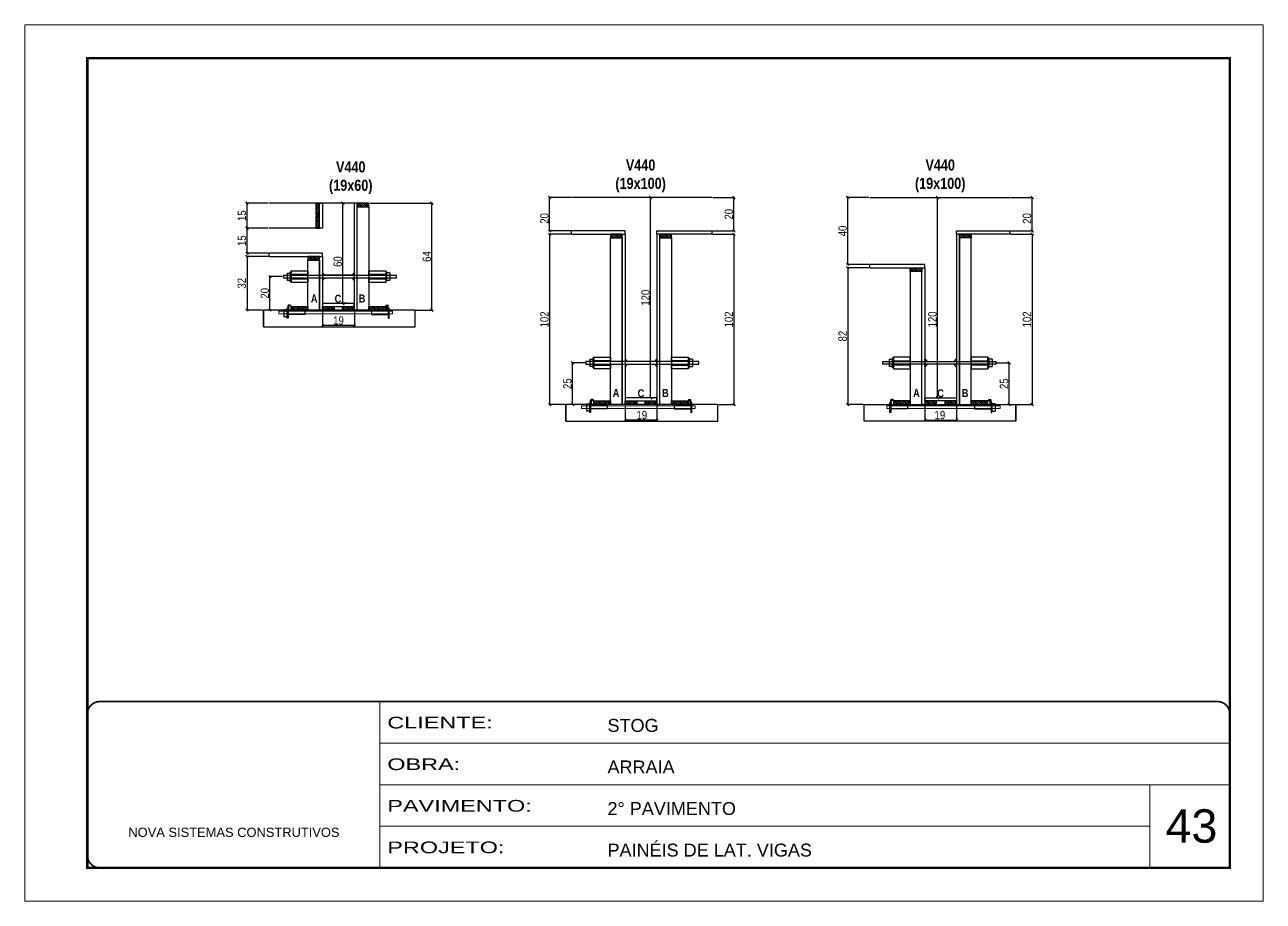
# Model space of a CAD drawing. Extents: x -3394 to 16474, y -5031 to 14397.
# Drawn here: x 7442 to 8927, y 1861 to 2911 of the extents above; entities that cross this region are included whole.
import ezdxf

# ---------------------------------------------------------------- set-up
doc = ezdxf.new("R2010")
doc.units = 0
doc.linetypes.add('CONTINUO', pattern=[0])
doc.linetypes.add('DASHED', pattern=[0.75, 0.5, -0.25])
doc.layers.get('0').update_dxf_attribs({"linetype": 'CONTINUOUS'})
doc.layers.get('Defpoints').update_dxf_attribs({"linetype": 'CONTINUOUS'})
for name, color, linetype in [('1HACHURA MADEIRAS', 1, 'CONTINUOUS'), ('barrote', 251, 'CONTINUOUS'), ('COTA', 241, 'CONTINUOUS'), ('detalhes', 4, 'CONTINUOUS'), ('NOMENCLATURA', 7, 'CONTINUOUS'), ('Painéis', 200, 'CONTINUOUS'), ('presilha', 1, 'CONTINUOUS'), ('SARR_2.2x10', 60, 'CONTINUOUS'), ('SARR_2.2x7', 40, 'CONTINUOUS'), ('SARR_3.5x7', 81, 'CONTINUOUS'), ('Tubo de PVC', 51, 'CONTINUOUS')]:
    doc.layers.add(name, color=color, linetype=linetype)
for name, color, linetype, lineweight in [('CARIMBO', 255, 'CONTINUOUS', 9), ('CONCRETO', 251, 'CONTINUOUS', 25), ('Folhas', 255, 'CONTINUOUS', 9), ('SARRAFO DE PRESSAO', 251, 'DASHED', 9), ('SCO-___-LAJ', 2, 'CONTINUOUS', 0)]:
    doc.layers.add(name, color=color, linetype=linetype, lineweight=lineweight)
doc.styles.add('ARIAL', font='arial.ttf')
doc.styles.add('COTA TECNICA 2X', font='techl___.ttf', dxfattribs={"height": 10})
doc.styles.add('TECNICA', font='techb___.ttf', dxfattribs={"height": 10})
doc.styles.add('Tecnologia', font='')
doc.styles.get('Tecnologia').set_extended_font_data('Forgotten Futurist')
doc.dimstyles.new('SECAO', dxfattribs={"dimscale": 0.333333, "dimtxt": 5, "dimasz": 9, "dimexe": 3, "dimexo": 3, "dimgap": 3, "dimtad": 1, "dimdec": 1, "dimlfac": 0.5, "dimzin": 12, "dimdsep": 46, "dimtxsty": 'COTA TECNICA 2X', "dimblk1": 'OBLIQUE', "dimblk2": 'OBLIQUE', "dimsah": 1, "dimcen": 0.9, "dimclrd": 4, "dimclre": 4, "dimclrt": 240, "dimadec": 1, "dimazin": 3, "dimtfac": 1, "dimtdec": 1, "dimtmove": 0, "dimatfit": 3, "dimfxl": 1, "dimtolj": 1, "dimtzin": 12, "dimarcsym": 0})

# ---------------------------------------------------------------- blocks, each defined once
blk = doc.blocks.new('9999999999')
at = {"color": 30, "linetype": 'CONTINUO'}
for p, q in [((98564.6, 34230.2), (98564.6, 34429.4)), ((98564.6, 34379.6), (99584, 34379.6)), ((98564.6, 34329.8), (99488, 34329.8)), ((99584, 34329.8), (99488, 34329.8)), ((99488, 34329.8), (99488, 34230.2)), ((98564.6, 34280), (99488, 34280))]:
    blk.add_line(p, q, dxfattribs=at)
at = {"color": 30, "linetype": 'CONTINUO', "const_width": 2}
blk.add_lwpolyline([(99584, 34230.2), (99584, 34414.4, 0.414214), (99569, 34429.4), (98229, 34429.4, 0.414214), (98214, 34414.4), (98214, 34245.2, 0.414214), (98229, 34230.2), (99584, 34230.2)], format="xyb", dxfattribs=at)
at = {"layer": 'Folhas'}
blk.add_lwpolyline([(98139, 34190.2), (99624, 34190.2), (99624, 35240.2), (98139, 35240.2)], close=True, dxfattribs=at)
at = {"layer": 'Folhas', "color": 30, "const_width": 3}
blk.add_lwpolyline([(98214, 34230.2), (99584, 34230.2), (99584, 35200.2), (98214, 35200.2)], close=True, dxfattribs=at)
at = {"color": 7, "linetype": 'Continuous', "ltscale": 5, "style": 'ARIAL'}
for s, height, p in [('STOG', 15.48, (98837.7, 34393.1)), ('ARRAIA', 15.48, (98837.7, 34343.3)), ('2° PAVIMENTO', 15.483, (98837.7, 34293.5)), ('NOVA SISTEMAS CONSTRUTIVOS', 11.059, (98263.2, 34267.2)), ('PAINÉIS DE LAT. VIGAS', 15.483, (98837.7, 34243.7))]:
    blk.add_text(s, height=height, dxfattribs=at).set_placement(p)
at = {"layer": 'Folhas', "color": 7, "style": 'Tecnologia', "width": 1.5}
for s, p in [('CLIENTE:', (98573.7, 34397.2)), ('OBRA:', (98573.7, 34347.3)), ('PAVIMENTO:', (98573.7, 34297.5)), ('PROJETO:', (98573.7, 34247.7))]:
    blk.add_text(s, height=14, dxfattribs=at).set_placement(p)
blk = doc.blocks.new('_Oblique')
at = {"color": 0, "linetype": 'ByBlock', "lineweight": -2}
blk.add_line((-0.5, -0.5), (0.5, 0.5), dxfattribs=at)
blk = doc.blocks.new('*D1588')
at = {"layer": 'COTA', "color": 4, "lineweight": -2, "transparency": 16777216}
for p, q in [((7799.4, 2568.1), (7799.4, 2549.4)), ((7837.4, 2568.1), (7837.4, 2549.4)), ((7837.4, 2550.4), (7799.4, 2550.4))]:
    blk.add_line(p, q, dxfattribs=at)
at = {"layer": 'Defpoints', "color": 0, "transparency": 16777216}
for p in [(7799.4, 2569.1), (7837.4, 2569.1), (7799.4, 2550.4)]:
    blk.add_point(p, dxfattribs=at)
at = {"layer": 'COTA', "color": 4, "lineweight": -2, "transparency": 16777216, "xscale": 3, "yscale": 3, "zscale": 3, "rotation": 180}
blk.add_blockref('_Oblique', (7799.4, 2550.4), dxfattribs=at)
at = {"layer": 'COTA', "color": 4, "lineweight": -2, "transparency": 16777216, "xscale": 3, "yscale": 3, "zscale": 3}
blk.add_blockref('_Oblique', (7837.4, 2550.4), dxfattribs=at)
at = {"layer": 'COTA', "color": 240, "transparency": 16777216, "insert": (7818.4, 2556.5), "char_height": 10, "attachment_point": 5, "style": 'COTA TECNICA 2X'}
blk.add_mtext('\\A1;19', dxfattribs=at)
blk = doc.blocks.new('PRESILHA METÁLICA 1')
at = {"layer": 'presilha'}
for p, q in [((0, 13), (6, 13)), ((0, 13), (0, 0)), ((6, 0), (0, 0)), ((6, 15.5), (7.5, 15.5)), ((6, -2.5), (6, 15.5)), ((6, 13), (6, 0)), ((7.5, 10.6), (7.5, 19.9)), ((7.5, 15.5), (7.5, -2.5)), ((37.5, 4.1), (7.5, 4.1)), ((12, 21), (8.6, 21)), ((9, 11.6), (9, 18.9)), ((12, 19.5), (9.6, 19.5)), ((37.5, 11), (9.6, 11)), ((12, 21), (12, 19.5)), ((37.5, 11), (37.5, 4.1)), ((7.5, -2.5), (6, -2.5))]:
    blk.add_line(p, q, dxfattribs=at)
for centre, radius, start, end in [((8.6, 19.9), 1.14, 90, 180), ((9.6, 18.9), 0.57, 90, 180), ((9.6, 11.6), 0.57, 180, 270)]:
    blk.add_arc(centre, radius, start, end, dxfattribs=at)
blk = doc.blocks.new('PRESILHA METÁLICA 2')
at = {"layer": 'presilha'}
for p, q in [((-5.2, 23.5), (-5.2, 22)), ((-5.2, 23.5), (-1.9, 23.5)), ((-0.8, 14.6), (-0.8, 22.4)), ((-30.8, 13.5), (-30.8, 6.6)), ((-30.8, 13.5), (-2.8, 13.5)), ((-30.8, 6.6), (-0.8, 6.6)), ((-5.2, 22), (-2.8, 22)), ((-2.2, 14.1), (-2.2, 21.4)), ((0.8, 18), (-0.8, 18)), ((-0.8, 18), (-0.8, 0)), ((-0.8, 0), (0.8, 0)), ((0.8, 0), (0.8, 18))]:
    blk.add_line(p, q, dxfattribs=at)
for centre, radius, start, end in [((-1.9, 22.4), 1.14, 0, 90), ((-2.8, 21.4), 0.57, 0, 90), ((-2.8, 14.1), 0.57, 270, 0)]:
    blk.add_arc(centre, radius, start, end, dxfattribs=at)
blk = doc.blocks.new('*D1589')
at = {"layer": 'COTA', "color": 4, "lineweight": -2, "transparency": 16777216}
for p, q in [((7734.1, 2633.1), (7707.7, 2633.1)), ((7708.7, 2633.1), (7708.7, 2569.1)), ((7727.3, 2569.1), (7707.7, 2569.1))]:
    blk.add_line(p, q, dxfattribs=at)
at = {"layer": 'Defpoints', "color": 0, "transparency": 16777216}
for p in [(7735.1, 2633.1), (7708.7, 2569.1), (7728.3, 2569.1)]:
    blk.add_point(p, dxfattribs=at)
at = {"layer": 'COTA', "color": 4, "lineweight": -2, "transparency": 16777216, "xscale": 3, "yscale": 3, "zscale": 3}
for p, rotation in [((7708.7, 2633.1), 90), ((7708.7, 2569.1), 270)]:
    blk.add_blockref('_Oblique', p, dxfattribs=dict(at, rotation=rotation))
at = {"layer": 'COTA', "color": 240, "transparency": 16777216, "insert": (7702.5, 2601.1), "char_height": 10, "attachment_point": 5, "rotation": 90, "style": 'COTA TECNICA 2X'}
blk.add_mtext('\\A1;32', dxfattribs=at)
blk = doc.blocks.new('*D1590')
at = {"layer": 'COTA', "color": 4, "lineweight": -2, "transparency": 16777216}
for p, q in [((7836.4, 2697.1), (7822.6, 2697.1)), ((7823.6, 2577.1), (7823.6, 2697.1)), ((7828.9, 2577.1), (7822.6, 2577.1))]:
    blk.add_line(p, q, dxfattribs=at)
at = {"layer": 'Defpoints', "color": 0, "transparency": 16777216}
for p in [(7823.6, 2697.1), (7837.4, 2697.1), (7829.9, 2577.1)]:
    blk.add_point(p, dxfattribs=at)
at = {"layer": 'COTA', "color": 4, "lineweight": -2, "transparency": 16777216, "xscale": 3, "yscale": 3, "zscale": 3}
for p, rotation in [((7823.6, 2697.1), 90), ((7823.6, 2577.1), 270)]:
    blk.add_blockref('_Oblique', p, dxfattribs=dict(at, rotation=rotation))
at = {"layer": 'COTA', "color": 240, "transparency": 16777216, "insert": (7817.5, 2627.1), "char_height": 10, "attachment_point": 5, "rotation": 90, "style": 'COTA TECNICA 2X'}
blk.add_mtext('\\A1;60', dxfattribs=at)
blk = doc.blocks.new('*D1591')
at = {"layer": 'COTA', "color": 4, "lineweight": -2, "transparency": 16777216}
for p, q in [((7734.1, 2667.1), (7707.7, 2667.1)), ((7708.7, 2637.1), (7708.7, 2667.1)), ((7734.1, 2637.1), (7707.7, 2637.1))]:
    blk.add_line(p, q, dxfattribs=at)
at = {"layer": 'Defpoints', "color": 0, "transparency": 16777216}
for p in [(7708.7, 2667.1), (7735.1, 2667.1), (7735.1, 2637.1)]:
    blk.add_point(p, dxfattribs=at)
at = {"layer": 'COTA', "color": 4, "lineweight": -2, "transparency": 16777216, "xscale": 3, "yscale": 3, "zscale": 3}
for p, rotation in [((7708.7, 2667.1), 90), ((7708.7, 2637.1), 270)]:
    blk.add_blockref('_Oblique', p, dxfattribs=dict(at, rotation=rotation))
at = {"layer": 'COTA', "color": 240, "transparency": 16777216, "insert": (7702.6, 2652.1), "char_height": 10, "attachment_point": 5, "rotation": 90, "style": 'COTA TECNICA 2X'}
blk.add_mtext('\\A1;15', dxfattribs=at)
blk = doc.blocks.new('*D1592')
at = {"layer": 'COTA', "color": 4, "lineweight": -2, "transparency": 16777216}
for p, q in [((7856, 2697.1), (7931.4, 2697.1)), ((7930.4, 2569.1), (7930.4, 2697.1)), ((7911.2, 2569.1), (7931.4, 2569.1))]:
    blk.add_line(p, q, dxfattribs=at)
at = {"layer": 'Defpoints', "color": 0, "transparency": 16777216}
for p in [(7855, 2697.1), (7930.4, 2697.1), (7910.2, 2569.1)]:
    blk.add_point(p, dxfattribs=at)
at = {"layer": 'COTA', "color": 4, "lineweight": -2, "transparency": 16777216, "xscale": 3, "yscale": 3, "zscale": 3}
for p, rotation in [((7930.4, 2697.1), 90), ((7930.4, 2569.1), 270)]:
    blk.add_blockref('_Oblique', p, dxfattribs=dict(at, rotation=rotation))
at = {"layer": 'COTA', "color": 240, "transparency": 16777216, "insert": (7924.3, 2633.1), "char_height": 10, "attachment_point": 5, "rotation": 90, "style": 'COTA TECNICA 2X'}
blk.add_mtext('\\A1;64', dxfattribs=at)
blk = doc.blocks.new('*D1593')
at = {"layer": 'COTA', "color": 4, "lineweight": -2, "transparency": 16777216}
for p, q in [((7751.3, 2609.1), (7735.2, 2609.1)), ((7736.2, 2569.1), (7736.2, 2609.1)), ((7760.8, 2569.1), (7735.2, 2569.1))]:
    blk.add_line(p, q, dxfattribs=at)
at = {"layer": 'Defpoints', "color": 0, "transparency": 16777216}
for p in [(7736.2, 2609.1), (7752.3, 2609.1), (7761.8, 2569.1)]:
    blk.add_point(p, dxfattribs=at)
at = {"layer": 'COTA', "color": 4, "lineweight": -2, "transparency": 16777216, "xscale": 3, "yscale": 3, "zscale": 3}
for p, rotation in [((7736.2, 2609.1), 90), ((7736.2, 2569.1), 270)]:
    blk.add_blockref('_Oblique', p, dxfattribs=dict(at, rotation=rotation))
at = {"layer": 'COTA', "color": 240, "transparency": 16777216, "insert": (7730.1, 2589.1), "char_height": 10, "attachment_point": 5, "rotation": 90, "style": 'COTA TECNICA 2X'}
blk.add_mtext('\\A1;20', dxfattribs=at)
blk = doc.blocks.new('*D1594')
at = {"layer": 'COTA', "color": 4, "lineweight": -2, "transparency": 16777216}
for p, q in [((7734.1, 2697.1), (7707.7, 2697.1)), ((7708.7, 2667.1), (7708.7, 2697.1)), ((7734.1, 2667.1), (7707.7, 2667.1))]:
    blk.add_line(p, q, dxfattribs=at)
at = {"layer": 'Defpoints', "color": 0, "transparency": 16777216}
for p in [(7708.7, 2697.1), (7735.1, 2697.1), (7735.1, 2667.1)]:
    blk.add_point(p, dxfattribs=at)
at = {"layer": 'COTA', "color": 4, "lineweight": -2, "transparency": 16777216, "xscale": 3, "yscale": 3, "zscale": 3}
for p, rotation in [((7708.7, 2697.1), 90), ((7708.7, 2667.1), 270)]:
    blk.add_blockref('_Oblique', p, dxfattribs=dict(at, rotation=rotation))
at = {"layer": 'COTA', "color": 240, "transparency": 16777216, "insert": (7702.6, 2682.1), "char_height": 10, "attachment_point": 5, "rotation": 90, "style": 'COTA TECNICA 2X'}
blk.add_mtext('\\A1;15', dxfattribs=at)
blk = doc.blocks.new('*D1614')
at = {"layer": 'COTA', "color": 4, "lineweight": -2, "transparency": 16777216}
for p, q in [((8521.4, 2454.8), (8521.4, 2436.1)), ((8559.4, 2454.8), (8559.4, 2436.1)), ((8521.4, 2437.1), (8559.4, 2437.1))]:
    blk.add_line(p, q, dxfattribs=at)
at = {"layer": 'Defpoints', "color": 0, "transparency": 16777216}
for p in [(8521.4, 2455.8), (8559.4, 2455.8), (8559.4, 2437.1)]:
    blk.add_point(p, dxfattribs=at)
at = {"layer": 'COTA', "color": 4, "lineweight": -2, "transparency": 16777216, "xscale": 3, "yscale": 3, "zscale": 3, "rotation": 180}
blk.add_blockref('_Oblique', (8521.4, 2437.1), dxfattribs=at)
at = {"layer": 'COTA', "color": 4, "lineweight": -2, "transparency": 16777216, "xscale": 3, "yscale": 3, "zscale": 3}
blk.add_blockref('_Oblique', (8559.4, 2437.1), dxfattribs=at)
at = {"layer": 'COTA', "color": 240, "transparency": 16777216, "insert": (8539.5, 2443.2), "char_height": 10, "attachment_point": 5, "style": 'COTA TECNICA 2X'}
blk.add_mtext('\\A1;19', dxfattribs=at)
blk = doc.blocks.new('*D1615')
at = {"layer": 'COTA', "color": 4, "lineweight": -2, "transparency": 16777216}
for p, q in [((8624.7, 2659.8), (8651.1, 2659.8)), ((8650.1, 2659.8), (8650.1, 2455.8)), ((8631.5, 2455.8), (8651.1, 2455.8))]:
    blk.add_line(p, q, dxfattribs=at)
at = {"layer": 'Defpoints', "color": 0, "transparency": 16777216}
for p in [(8623.7, 2659.8), (8630.5, 2455.8), (8650.1, 2455.8)]:
    blk.add_point(p, dxfattribs=at)
at = {"layer": 'COTA', "color": 4, "lineweight": -2, "transparency": 16777216, "xscale": 3, "yscale": 3, "zscale": 3}
for p, rotation in [((8650.1, 2659.8), 90), ((8650.1, 2455.8), 270)]:
    blk.add_blockref('_Oblique', p, dxfattribs=dict(at, rotation=rotation))
at = {"layer": 'COTA', "color": 240, "transparency": 16777216, "insert": (8644, 2557.8), "char_height": 10, "attachment_point": 5, "rotation": 90, "style": 'COTA TECNICA 2X'}
blk.add_mtext('\\A1;102', dxfattribs=at)
blk = doc.blocks.new('*D1616')
at = {"layer": 'COTA', "color": 4, "lineweight": -2, "transparency": 16777216}
for p, q in [((8522.4, 2703.8), (8537.7, 2703.8)), ((8536.7, 2463.8), (8536.7, 2703.8)), ((8529.8, 2463.8), (8537.7, 2463.8))]:
    blk.add_line(p, q, dxfattribs=at)
at = {"layer": 'Defpoints', "color": 0, "transparency": 16777216}
for p in [(8521.4, 2703.8), (8536.7, 2703.8), (8528.8, 2463.8)]:
    blk.add_point(p, dxfattribs=at)
at = {"layer": 'COTA', "color": 4, "lineweight": -2, "transparency": 16777216, "xscale": 3, "yscale": 3, "zscale": 3}
for p, rotation in [((8536.7, 2703.8), 90), ((8536.7, 2463.8), 270)]:
    blk.add_blockref('_Oblique', p, dxfattribs=dict(at, rotation=rotation))
at = {"layer": 'COTA', "color": 240, "transparency": 16777216, "insert": (8530.6, 2557.8), "char_height": 10, "attachment_point": 5, "rotation": 90, "style": 'COTA TECNICA 2X'}
blk.add_mtext('\\A1;120', dxfattribs=at)
blk = doc.blocks.new('*D1617')
at = {"layer": 'COTA', "color": 4, "lineweight": -2, "transparency": 16777216}
for p, q in [((8624.7, 2703.8), (8651.1, 2703.8)), ((8650.1, 2663.8), (8650.1, 2703.8)), ((8624.7, 2663.8), (8651.1, 2663.8))]:
    blk.add_line(p, q, dxfattribs=at)
at = {"layer": 'Defpoints', "color": 0, "transparency": 16777216}
for p in [(8623.7, 2703.8), (8650.1, 2703.8), (8623.7, 2663.8)]:
    blk.add_point(p, dxfattribs=at)
at = {"layer": 'COTA', "color": 4, "lineweight": -2, "transparency": 16777216, "xscale": 3, "yscale": 3, "zscale": 3}
for p, rotation in [((8650.1, 2703.8), 90), ((8650.1, 2663.8), 270)]:
    blk.add_blockref('_Oblique', p, dxfattribs=dict(at, rotation=rotation))
at = {"layer": 'COTA', "color": 240, "transparency": 16777216, "insert": (8644, 2678.8), "char_height": 10, "attachment_point": 5, "rotation": 90, "style": 'COTA TECNICA 2X'}
blk.add_mtext('\\A1;20', dxfattribs=at)
blk = doc.blocks.new('*D1618')
at = {"layer": 'COTA', "color": 4, "lineweight": -2, "transparency": 16777216}
for p, q in [((8454.3, 2619.8), (8428, 2619.8)), ((8429, 2619.8), (8429, 2455.8)), ((8447.6, 2455.8), (8428, 2455.8))]:
    blk.add_line(p, q, dxfattribs=at)
at = {"layer": 'Defpoints', "color": 0, "transparency": 16777216}
for p in [(8455.3, 2619.8), (8429, 2455.8), (8448.6, 2455.8)]:
    blk.add_point(p, dxfattribs=at)
at = {"layer": 'COTA', "color": 4, "lineweight": -2, "transparency": 16777216, "xscale": 3, "yscale": 3, "zscale": 3}
for p, rotation in [((8429, 2619.8), 90), ((8429, 2455.8), 270)]:
    blk.add_blockref('_Oblique', p, dxfattribs=dict(at, rotation=rotation))
at = {"layer": 'COTA', "color": 240, "transparency": 16777216, "insert": (8422.9, 2537.8), "char_height": 10, "attachment_point": 5, "rotation": 90, "style": 'COTA TECNICA 2X'}
blk.add_mtext('\\A1;82', dxfattribs=at)
blk = doc.blocks.new('*D1619')
at = {"layer": 'COTA', "color": 4, "lineweight": -2, "transparency": 16777216}
for p, q in [((8454.3, 2703.8), (8428, 2703.8)), ((8429, 2623.8), (8429, 2703.8)), ((8454.3, 2623.8), (8428, 2623.8))]:
    blk.add_line(p, q, dxfattribs=at)
at = {"layer": 'Defpoints', "color": 0, "transparency": 16777216}
for p in [(8429, 2703.8), (8455.3, 2703.8), (8455.3, 2623.8)]:
    blk.add_point(p, dxfattribs=at)
at = {"layer": 'COTA', "color": 4, "lineweight": -2, "transparency": 16777216, "xscale": 3, "yscale": 3, "zscale": 3}
for p, rotation in [((8429, 2703.8), 90), ((8429, 2623.8), 270)]:
    blk.add_blockref('_Oblique', p, dxfattribs=dict(at, rotation=rotation))
at = {"layer": 'COTA', "color": 240, "transparency": 16777216, "insert": (8422.9, 2663.8), "char_height": 10, "attachment_point": 5, "rotation": 90, "style": 'COTA TECNICA 2X'}
blk.add_mtext('\\A1;40', dxfattribs=at)
blk = doc.blocks.new('*D1565')
at = {"layer": 'COTA', "color": 4, "lineweight": -2, "transparency": 16777216}
for p, q in [((8607.5, 2505.8), (8623.5, 2505.8)), ((8622.5, 2455.8), (8622.5, 2505.8)), ((8598, 2455.8), (8623.5, 2455.8))]:
    blk.add_line(p, q, dxfattribs=at)
at = {"layer": 'Defpoints', "color": 0, "transparency": 16777216}
for p in [(8606.5, 2505.8), (8622.5, 2505.8), (8597, 2455.8)]:
    blk.add_point(p, dxfattribs=at)
at = {"layer": 'COTA', "color": 4, "lineweight": -2, "transparency": 16777216, "xscale": 3, "yscale": 3, "zscale": 3}
for p, rotation in [((8622.5, 2505.8), 90), ((8622.5, 2455.8), 270)]:
    blk.add_blockref('_Oblique', p, dxfattribs=dict(at, rotation=rotation))
at = {"layer": 'COTA', "color": 240, "transparency": 16777216, "insert": (8616.4, 2480.8), "char_height": 10, "attachment_point": 5, "rotation": 90, "style": 'COTA TECNICA 2X'}
blk.add_mtext('\\A1;25', dxfattribs=at)
blk = doc.blocks.new('*D1566')
at = {"layer": 'COTA', "color": 4, "lineweight": -2, "transparency": 16777216}
for p, q in [((8162.2, 2454.8), (8162.2, 2436.1)), ((8200.2, 2454.8), (8200.2, 2436.1)), ((8200.2, 2437.1), (8162.2, 2437.1))]:
    blk.add_line(p, q, dxfattribs=at)
at = {"layer": 'Defpoints', "color": 0, "transparency": 16777216}
for p in [(8162.2, 2455.8), (8200.2, 2455.8), (8162.2, 2437.1)]:
    blk.add_point(p, dxfattribs=at)
at = {"layer": 'COTA', "color": 4, "lineweight": -2, "transparency": 16777216, "xscale": 3, "yscale": 3, "zscale": 3, "rotation": 180}
blk.add_blockref('_Oblique', (8162.2, 2437.1), dxfattribs=at)
at = {"layer": 'COTA', "color": 4, "lineweight": -2, "transparency": 16777216, "xscale": 3, "yscale": 3, "zscale": 3}
blk.add_blockref('_Oblique', (8200.2, 2437.1), dxfattribs=at)
at = {"layer": 'COTA', "color": 240, "transparency": 16777216, "insert": (8182.1, 2443.2), "char_height": 10, "attachment_point": 5, "style": 'COTA TECNICA 2X'}
blk.add_mtext('\\A1;19', dxfattribs=at)
blk = doc.blocks.new('*D1567')
at = {"layer": 'COTA', "color": 4, "lineweight": -2, "transparency": 16777216}
for p, q in [((8096.9, 2659.8), (8070.5, 2659.8)), ((8071.5, 2659.8), (8071.5, 2455.8)), ((8090.1, 2455.8), (8070.5, 2455.8))]:
    blk.add_line(p, q, dxfattribs=at)
at = {"layer": 'Defpoints', "color": 0, "transparency": 16777216}
for p in [(8097.9, 2659.8), (8071.5, 2455.8), (8091.1, 2455.8)]:
    blk.add_point(p, dxfattribs=at)
at = {"layer": 'COTA', "color": 4, "lineweight": -2, "transparency": 16777216, "xscale": 3, "yscale": 3, "zscale": 3}
for p, rotation in [((8071.5, 2659.8), 90), ((8071.5, 2455.8), 270)]:
    blk.add_blockref('_Oblique', p, dxfattribs=dict(at, rotation=rotation))
at = {"layer": 'COTA', "color": 240, "transparency": 16777216, "insert": (8065.4, 2557.8), "char_height": 10, "attachment_point": 5, "rotation": 90, "style": 'COTA TECNICA 2X'}
blk.add_mtext('\\A1;102', dxfattribs=at)
blk = doc.blocks.new('*D1568')
at = {"layer": 'COTA', "color": 4, "lineweight": -2, "transparency": 16777216}
for p, q in [((8199.2, 2703.8), (8191.7, 2703.8)), ((8192.7, 2463.8), (8192.7, 2703.8)), ((8191.8, 2463.8), (8191.7, 2463.8))]:
    blk.add_line(p, q, dxfattribs=at)
at = {"layer": 'Defpoints', "color": 0, "transparency": 16777216}
for p in [(8192.7, 2703.8), (8200.2, 2703.8), (8192.8, 2463.8)]:
    blk.add_point(p, dxfattribs=at)
at = {"layer": 'COTA', "color": 4, "lineweight": -2, "transparency": 16777216, "xscale": 3, "yscale": 3, "zscale": 3}
for p, rotation in [((8192.7, 2703.8), 90), ((8192.7, 2463.8), 270)]:
    blk.add_blockref('_Oblique', p, dxfattribs=dict(at, rotation=rotation))
at = {"layer": 'COTA', "color": 240, "transparency": 16777216, "insert": (8186.6, 2583.8), "char_height": 10, "attachment_point": 5, "rotation": 90, "style": 'COTA TECNICA 2X'}
blk.add_mtext('\\A1;120', dxfattribs=at)
blk = doc.blocks.new('*D1569')
at = {"layer": 'COTA', "color": 4, "lineweight": -2, "transparency": 16777216}
for p, q in [((8096.9, 2703.8), (8070.5, 2703.8)), ((8071.5, 2663.8), (8071.5, 2703.8)), ((8096.9, 2663.8), (8070.5, 2663.8))]:
    blk.add_line(p, q, dxfattribs=at)
at = {"layer": 'Defpoints', "color": 0, "transparency": 16777216}
for p in [(8071.5, 2703.8), (8097.9, 2703.8), (8097.9, 2663.8)]:
    blk.add_point(p, dxfattribs=at)
at = {"layer": 'COTA', "color": 4, "lineweight": -2, "transparency": 16777216, "xscale": 3, "yscale": 3, "zscale": 3}
for p, rotation in [((8071.5, 2703.8), 90), ((8071.5, 2663.8), 270)]:
    blk.add_blockref('_Oblique', p, dxfattribs=dict(at, rotation=rotation))
at = {"layer": 'COTA', "color": 240, "transparency": 16777216, "insert": (8065.4, 2678.8), "char_height": 10, "attachment_point": 5, "rotation": 90, "style": 'COTA TECNICA 2X'}
blk.add_mtext('\\A1;20', dxfattribs=at)
blk = doc.blocks.new('*D1570')
at = {"layer": 'COTA', "color": 4, "lineweight": -2, "transparency": 16777216}
for p, q in [((8267.3, 2659.8), (8293.6, 2659.8)), ((8292.6, 2659.8), (8292.6, 2455.8)), ((8274.1, 2455.8), (8293.6, 2455.8))]:
    blk.add_line(p, q, dxfattribs=at)
at = {"layer": 'Defpoints', "color": 0, "transparency": 16777216}
for p in [(8266.3, 2659.8), (8273.1, 2455.8), (8292.6, 2455.8)]:
    blk.add_point(p, dxfattribs=at)
at = {"layer": 'COTA', "color": 4, "lineweight": -2, "transparency": 16777216, "xscale": 3, "yscale": 3, "zscale": 3}
for p, rotation in [((8292.6, 2659.8), 90), ((8292.6, 2455.8), 270)]:
    blk.add_blockref('_Oblique', p, dxfattribs=dict(at, rotation=rotation))
at = {"layer": 'COTA', "color": 240, "transparency": 16777216, "insert": (8286.5, 2557.8), "char_height": 10, "attachment_point": 5, "rotation": 90, "style": 'COTA TECNICA 2X'}
blk.add_mtext('\\A1;102', dxfattribs=at)
blk = doc.blocks.new('*D1571')
at = {"layer": 'COTA', "color": 4, "lineweight": -2, "transparency": 16777216}
for p, q in [((8267.3, 2703.8), (8293.6, 2703.8)), ((8292.6, 2663.8), (8292.6, 2703.8)), ((8267.3, 2663.8), (8293.6, 2663.8))]:
    blk.add_line(p, q, dxfattribs=at)
at = {"layer": 'Defpoints', "color": 0, "transparency": 16777216}
for p in [(8266.3, 2703.8), (8292.6, 2703.8), (8266.3, 2663.8)]:
    blk.add_point(p, dxfattribs=at)
at = {"layer": 'COTA', "color": 4, "lineweight": -2, "transparency": 16777216, "xscale": 3, "yscale": 3, "zscale": 3}
for p, rotation in [((8292.6, 2703.8), 90), ((8292.6, 2663.8), 270)]:
    blk.add_blockref('_Oblique', p, dxfattribs=dict(at, rotation=rotation))
at = {"layer": 'COTA', "color": 240, "transparency": 16777216, "insert": (8286.5, 2683.8), "char_height": 10, "attachment_point": 5, "rotation": 90, "style": 'COTA TECNICA 2X'}
blk.add_mtext('\\A1;20', dxfattribs=at)
blk = doc.blocks.new('*D1572')
at = {"layer": 'COTA', "color": 4, "lineweight": -2, "transparency": 16777216}
for p, q in [((8114.1, 2505.8), (8098.1, 2505.8)), ((8099.1, 2455.8), (8099.1, 2505.8)), ((8123.6, 2455.8), (8098.1, 2455.8))]:
    blk.add_line(p, q, dxfattribs=at)
at = {"layer": 'Defpoints', "color": 0, "transparency": 16777216}
for p in [(8099.1, 2505.8), (8115.1, 2505.8), (8124.6, 2455.8)]:
    blk.add_point(p, dxfattribs=at)
at = {"layer": 'COTA', "color": 4, "lineweight": -2, "transparency": 16777216, "xscale": 3, "yscale": 3, "zscale": 3}
for p, rotation in [((8099.1, 2505.8), 90), ((8099.1, 2455.8), 270)]:
    blk.add_blockref('_Oblique', p, dxfattribs=dict(at, rotation=rotation))
at = {"layer": 'COTA', "color": 240, "transparency": 16777216, "insert": (8092.9, 2480.8), "char_height": 10, "attachment_point": 5, "rotation": 90, "style": 'COTA TECNICA 2X'}
blk.add_mtext('\\A1;25', dxfattribs=at)

msp = doc.modelspace()

# ---------------------------------------------------------------- hatches: boundary and pattern name
at = {"layer": 'SARR_2.2x10'}
h = msp.add_hatch(dxfattribs=at)
h.set_pattern_fill('ANSI31', color=256, scale=0.5, angle=90)
h.set_pattern_definition([(135, (40859.5801, -120943.1124), (-1.122532015, -1.122532015), [])])
h.paths.add_polyline_path([(7761.76, 2573.46), (7761.76, 2569.06), (7781.76, 2569.06), (7781.76, 2573.46)])
h = msp.add_hatch(dxfattribs=at)
h.set_pattern_fill('ANSI31', color=256, scale=0.5, angle=90)
h.set_pattern_definition([(135, (40972.7801, -120943.1124), (-1.122532015, -1.122532015), [])])
h.paths.add_polyline_path([(7854.96, 2573.46), (7854.96, 2569.06), (7874.96, 2569.06), (7874.96, 2573.46)])
h = msp.add_hatch(dxfattribs=at)
h.set_pattern_fill('ANSI31', color=256, scale=0.5, angle=90)
h.set_pattern_definition([(135, (41222.4144, -121056.3763), (-1.122532015, -1.122532015), [])])
h.paths.add_polyline_path([(8124.59, 2460.19), (8124.59, 2455.79), (8144.59, 2455.79), (8144.59, 2460.19)])
h = msp.add_hatch(dxfattribs=at)
h.set_pattern_fill('ANSI31', color=256, scale=0.5, angle=90)
h.set_pattern_definition([(135, (41335.6144, -121056.3763), (-1.122532015, -1.122532015), [])])
h.paths.add_polyline_path([(8217.79, 2460.19), (8217.79, 2455.79), (8237.79, 2455.79), (8237.79, 2460.19)])
h = msp.add_hatch(dxfattribs=at)
h.set_pattern_fill('ANSI31', color=256, scale=0.5, angle=90)
h.set_pattern_definition([(135, (41694.8347, -121056.3763), (-1.122532015, -1.122532015), [])])
h.paths.add_polyline_path([(8503.81, 2460.19), (8503.81, 2455.79), (8483.81, 2455.79), (8483.81, 2460.19)])
h = msp.add_hatch(dxfattribs=at)
h.set_pattern_fill('ANSI31', color=256, scale=0.5, angle=90)
h.set_pattern_definition([(135, (41581.6347, -121056.3763), (-1.122532015, -1.122532015), [])])
h.paths.add_polyline_path([(8597.01, 2460.19), (8597.01, 2455.79), (8577.01, 2455.79), (8577.01, 2460.19)])
at = {"layer": 'SARR_2.2x7'}
h = msp.add_hatch(dxfattribs=at)
h.set_pattern_fill('ANSI31', color=256, scale=0.5, angle=180)
h.set_pattern_definition([(225, (131319.5266, 35870.8805), (1.122532015, -1.122532015), [])])
h.paths.add_polyline_path([(7795.76, 2683.06), (7791.36, 2683.06), (7791.36, 2697.06), (7795.76, 2697.06)])
h = msp.add_hatch(dxfattribs=at)
h.set_pattern_fill('ANSI31', color=256, scale=0.5, angle=90)
h.set_pattern_definition([(135, (40863.5801, -120819.5124), (-1.122532015, -1.122532015), [])])
h.paths.add_polyline_path([(7840.96, 2697.06), (7840.96, 2692.66), (7854.96, 2692.66), (7854.96, 2697.06)])
h = msp.add_hatch(dxfattribs=at)
h.set_pattern_fill('ANSI31', color=256, scale=0.5, angle=180)
h.set_pattern_definition([(225, (131319.5266, 35854.8805), (1.122532015, -1.122532015), [])])
h.paths.add_polyline_path([(7795.76, 2667.06), (7791.36, 2667.06), (7791.36, 2681.06), (7795.76, 2681.06)])
h = msp.add_hatch(dxfattribs=at)
h.set_pattern_fill('ANSI31', color=256, scale=0.5, angle=90)
h.set_pattern_definition([(135, (41167.2144, -120856.7763), (-1.122532015, -1.122532015), [])])
h.paths.add_polyline_path([(8144.59, 2659.79), (8144.59, 2655.39), (8158.59, 2655.39), (8158.59, 2659.79)])
h = msp.add_hatch(dxfattribs=at)
h.set_pattern_fill('ANSI31', color=256, scale=0.5, angle=90)
h.set_pattern_definition([(135, (41226.4144, -120856.7763), (-1.122532015, -1.122532015), [])])
h.paths.add_polyline_path([(8203.79, 2659.79), (8203.79, 2655.39), (8217.79, 2655.39), (8217.79, 2659.79)])
h = msp.add_hatch(dxfattribs=at)
h.set_pattern_fill('ANSI31', color=256, scale=0.5, angle=90)
h.set_pattern_definition([(135, (41526.4347, -120856.7763), (-1.122532015, -1.122532015), [])])
h.paths.add_polyline_path([(8577.01, 2659.79), (8577.01, 2655.39), (8563.01, 2655.39), (8563.01, 2659.79)])
h = msp.add_hatch(dxfattribs=at)
h.set_pattern_fill('ANSI31', color=256, scale=0.5, angle=90)
h.set_pattern_definition([(135, (40804.3801, -120883.5124), (-1.122532015, -1.122532015), [])])
h.paths.add_polyline_path([(7781.76, 2633.06), (7781.76, 2628.66), (7795.76, 2628.66), (7795.76, 2633.06)])
h = msp.add_hatch(dxfattribs=at)
h.set_pattern_fill('ANSI31', color=256, scale=0.5, angle=90)
h.set_pattern_definition([(135, (41585.6347, -120896.7763), (-1.122532015, -1.122532015), [])])
h.paths.add_polyline_path([(8517.81, 2619.79), (8517.81, 2615.39), (8503.81, 2615.39), (8503.81, 2619.79)])
h = msp.add_hatch(dxfattribs=at)
h.set_pattern_fill('ANSI31', color=256, scale=0.5, angle=90)
h.set_pattern_definition([(135, (40987.1801, -120943.1124), (-1.122532015, -1.122532015), [])])
h.paths.add_polyline_path([(7799.36, 2573.46), (7799.36, 2569.06), (7813.36, 2569.06), (7813.36, 2573.46)])
h = msp.add_hatch(dxfattribs=at)
h.set_pattern_fill('ANSI31', color=256, scale=0.5, angle=90)
h.set_pattern_definition([(135, (41011.1801, -120943.1124), (-1.122532015, -1.122532015), [])])
h.paths.add_polyline_path([(7823.36, 2573.46), (7823.36, 2569.06), (7837.36, 2569.06), (7837.36, 2573.46)])
h = msp.add_hatch(dxfattribs=at)
h.set_pattern_fill('ANSI31', color=256, scale=0.5, angle=90)
h.set_pattern_definition([(135, (41350.0144, -121056.3763), (-1.122532015, -1.122532015), [])])
h.paths.add_polyline_path([(8162.19, 2460.19), (8162.19, 2455.79), (8176.19, 2455.79), (8176.19, 2460.19)])
h = msp.add_hatch(dxfattribs=at)
h.set_pattern_fill('ANSI31', color=256, scale=0.5, angle=90)
h.set_pattern_definition([(135, (41374.0144, -121056.3763), (-1.122532015, -1.122532015), [])])
h.paths.add_polyline_path([(8186.19, 2460.19), (8186.19, 2455.79), (8200.19, 2455.79), (8200.19, 2460.19)])
h = msp.add_hatch(dxfattribs=at)
h.set_pattern_fill('ANSI31', color=256, scale=0.5, angle=90)
h.set_pattern_definition([(135, (41733.2347, -121056.3763), (-1.122532015, -1.122532015), [])])
h.paths.add_polyline_path([(8535.41, 2460.19), (8535.41, 2455.79), (8521.41, 2455.79), (8521.41, 2460.19)])
h = msp.add_hatch(dxfattribs=at)
h.set_pattern_fill('ANSI31', color=256, scale=0.5, angle=90)
h.set_pattern_definition([(135, (41709.2347, -121056.3763), (-1.122532015, -1.122532015), [])])
h.paths.add_polyline_path([(8559.41, 2460.19), (8559.41, 2455.79), (8545.41, 2455.79), (8545.41, 2460.19)])

# ---------------------------------------------------------------- linework, layer by layer
at = {"layer": '1HACHURA MADEIRAS', "elevation": 0}
for points in [[(7761.76, 2615.97), (7781.76, 2615.97), (7781.76, 2611.57), (7761.76, 2611.57)], [(7854.96, 2615.97), (7874.96, 2615.97), (7874.96, 2611.57), (7854.96, 2611.57)], [(7761.76, 2606.37), (7781.76, 2606.37), (7781.76, 2601.97), (7761.76, 2601.97)], [(7854.96, 2606.37), (7874.96, 2606.37), (7874.96, 2601.97), (7854.96, 2601.97)], [(8124.59, 2512.7), (8144.59, 2512.7), (8144.59, 2508.3), (8124.59, 2508.3)], [(8217.79, 2512.7), (8237.79, 2512.7), (8237.79, 2508.3), (8217.79, 2508.3)], [(8503.81, 2512.7), (8483.81, 2512.7), (8483.81, 2508.3), (8503.81, 2508.3)], [(8597.01, 2512.7), (8577.01, 2512.7), (8577.01, 2508.3), (8597.01, 2508.3)], [(8124.59, 2503.1), (8144.59, 2503.1), (8144.59, 2498.7), (8124.59, 2498.7)], [(8217.79, 2503.1), (8237.79, 2503.1), (8237.79, 2498.7), (8217.79, 2498.7)], [(8503.81, 2503.1), (8483.81, 2503.1), (8483.81, 2498.7), (8503.81, 2498.7)], [(8597.01, 2503.1), (8577.01, 2503.1), (8577.01, 2498.7), (8597.01, 2498.7)]]:
    msp.add_lwpolyline(points, close=True, dxfattribs=at)
at = {"layer": 'barrote'}
msp.add_lwpolyline([(7728.3, 2549.06), (7910.22, 2549.06), (7910.22, 2569.06), (7728.3, 2569.06)], close=True, dxfattribs=at)
at = {"layer": 'barrote', "elevation": 0}
for points in [[(8091.14, 2435.79), (8273.05, 2435.79), (8273.05, 2455.79), (8091.14, 2455.79)], [(8630.47, 2435.79), (8448.55, 2435.79), (8448.55, 2455.79), (8630.47, 2455.79)]]:
    msp.add_lwpolyline(points, close=True, dxfattribs=at)
at = {"layer": 'CONCRETO', "linetype": 'Continuous'}
for p, q in [((8266.3, 2703.79), (8097.89, 2703.79)), ((8455.31, 2703.79), (8623.71, 2703.79)), ((7837.36, 2697.06), (7735.06, 2697.06))]:
    msp.add_line(p, q, dxfattribs=at)
at = {"layer": 'detalhes', "color": 250}
for p, q in [((7728.3, 2549.06), (7728.3, 2569.06)), ((8091.14, 2435.79), (8091.14, 2455.79)), ((8630.47, 2435.79), (8630.47, 2455.79))]:
    msp.add_line(p, q, dxfattribs=at)
at = {"layer": 'Painéis', "linetype": 'Continuous'}
for p, q in [((7799.36, 2667.06), (7735.06, 2667.06)), ((8097.89, 2659.79), (8097.89, 2663.79)), ((8266.3, 2659.79), (8266.3, 2663.79)), ((8623.71, 2659.79), (8623.71, 2663.79)), ((7735.06, 2633.06), (7735.06, 2637.06)), ((8455.31, 2619.79), (8455.31, 2623.79))]:
    msp.add_line(p, q, dxfattribs=at)
at = {"layer": 'Painéis', "linetype": 'Continuous', "elevation": 0}
for points in [[(7795.76, 2667.06), (7795.76, 2697.06), (7799.36, 2697.06), (7799.36, 2667.06)], [(8158.59, 2455.79), (8158.59, 2659.79), (8162.19, 2659.79), (8162.19, 2455.79)], [(8203.79, 2455.79), (8203.79, 2659.79), (8200.19, 2659.79), (8200.19, 2455.79)], [(8563.01, 2455.79), (8563.01, 2659.79), (8559.41, 2659.79), (8559.41, 2455.79)], [(8517.81, 2455.79), (8517.81, 2619.79), (8521.41, 2619.79), (8521.41, 2455.79)], [(8200.19, 2463.79), (8162.19, 2463.79), (8162.19, 2460.19), (8200.19, 2460.19)], [(8521.41, 2463.79), (8559.41, 2463.79), (8559.41, 2460.19), (8521.41, 2460.19)]]:
    msp.add_lwpolyline(points, close=True, dxfattribs=at)
at = {"layer": 'Painéis', "linetype": 'Continuous'}
for points in [[(7840.96, 2569.06), (7840.96, 2697.06), (7837.36, 2697.06), (7837.36, 2569.06)], [(7795.76, 2569.06), (7795.76, 2633.06), (7799.36, 2633.06), (7799.36, 2569.06)], [(7837.36, 2577.06), (7799.36, 2577.06), (7799.36, 2573.46), (7837.36, 2573.46)]]:
    msp.add_lwpolyline(points, close=True, dxfattribs=at)
at = {"layer": 'Painéis', "linetype": 'Continuous', "elevation": 0}
for points in [[(8097.89, 2659.79), (8162.19, 2659.79), (8162.19, 2663.79), (8097.89, 2663.79)], [(8266.3, 2659.79), (8200.19, 2659.79), (8200.19, 2663.79), (8266.3, 2663.79)], [(8623.71, 2659.79), (8559.41, 2659.79), (8559.41, 2663.79), (8623.71, 2663.79)], [(7735.06, 2633.06), (7799.36, 2633.06), (7799.36, 2637.06), (7735.06, 2637.06)], [(8455.31, 2619.79), (8521.41, 2619.79), (8521.41, 2623.79), (8455.31, 2623.79)]]:
    msp.add_lwpolyline(points, dxfattribs=at)
at = {"layer": 'presilha'}
for p, q in [((7760.76, 2614.97, 0), (7761.76, 2614.97, 0)), ((7760.76, 2602.97, 0), (7760.76, 2614.97, 0)), ((7761.76, 2614.97, 0), (7761.76, 2602.97, 0)), ((7875.96, 2615.16), (7874.96, 2615.16)), ((7874.96, 2615.16), (7874.96, 2603.16)), ((7875.96, 2603.16), (7875.96, 2615.16)), ((7756.76, 2613.3, 0), (7760.76, 2613.3, 0)), ((7756.76, 2613.3, 0), (7756.76, 2604.63, 0)), ((7760.76, 2604.63, 0), (7756.76, 2604.63, 0)), ((7760.76, 2613.3, 0), (7760.76, 2604.63, 0)), ((7761.76, 2602.97, 0), (7760.76, 2602.97, 0)), ((7874.96, 2603.16), (7875.96, 2603.16)), ((7879.96, 2613.49), (7875.96, 2613.49)), ((7875.96, 2613.49), (7875.96, 2604.82)), ((7875.96, 2604.82), (7879.96, 2604.82)), ((7879.96, 2613.49), (7879.96, 2604.82)), ((8119.59, 2510.04, 0), (8123.59, 2510.04, 0)), ((8119.59, 2510.04, 0), (8119.59, 2501.37, 0)), ((8123.59, 2511.7, 0), (8124.59, 2511.7, 0)), ((8123.59, 2499.7, 0), (8123.59, 2511.7, 0)), ((8123.59, 2510.04, 0), (8123.59, 2501.37, 0)), ((8124.59, 2511.7, 0), (8124.59, 2499.7, 0)), ((8238.79, 2511.89), (8237.79, 2511.89)), ((8237.79, 2511.89), (8237.79, 2499.89)), ((8238.79, 2499.89), (8238.79, 2511.89)), ((8242.79, 2510.23), (8238.79, 2510.23)), ((8238.79, 2510.23), (8238.79, 2501.56)), ((8242.79, 2510.23), (8242.79, 2501.56)), ((8478.81, 2510.23), (8482.81, 2510.23)), ((8478.81, 2510.23), (8478.81, 2501.56)), ((8482.81, 2511.89), (8483.81, 2511.89)), ((8482.81, 2499.89), (8482.81, 2511.89)), ((8482.81, 2510.23), (8482.81, 2501.56)), ((8483.81, 2511.89), (8483.81, 2499.89)), ((8598.01, 2511.7, 0), (8597.01, 2511.7, 0)), ((8597.01, 2511.7, 0), (8597.01, 2499.7, 0)), ((8598.01, 2499.7, 0), (8598.01, 2511.7, 0)), ((8602.01, 2510.04, 0), (8598.01, 2510.04, 0)), ((8598.01, 2510.04, 0), (8598.01, 2501.37, 0)), ((8602.01, 2510.04, 0), (8602.01, 2501.37, 0)), ((8123.59, 2501.37, 0), (8119.59, 2501.37, 0)), ((8124.59, 2499.7, 0), (8123.59, 2499.7, 0)), ((8237.79, 2499.89), (8238.79, 2499.89)), ((8238.79, 2501.56), (8242.79, 2501.56)), ((8482.81, 2501.56), (8478.81, 2501.56)), ((8483.81, 2499.89), (8482.81, 2499.89)), ((8597.01, 2499.7, 0), (8598.01, 2499.7, 0)), ((8598.01, 2501.37, 0), (8602.01, 2501.37, 0))]:
    msp.add_line(p, q, dxfattribs=at)
at = {"layer": 'presilha', "elevation": 0}
for points in [[(7887.74, 2610.56), (7752.28, 2610.56), (7752.28, 2607.56), (7887.74, 2607.56)], [(8250.57, 2507.29), (8115.11, 2507.29), (8115.11, 2504.29), (8250.57, 2504.29)], [(8471.03, 2507.29), (8606.49, 2507.29), (8606.49, 2504.29), (8471.03, 2504.29)]]:
    msp.add_lwpolyline(points, close=True, dxfattribs=at)
at = {"layer": 'SARR_2.2x10', "elevation": 0}
for points in [[(7761.76, 2573.46), (7781.76, 2573.46), (7781.76, 2569.06), (7761.76, 2569.06)], [(8124.59, 2460.19), (8144.59, 2460.19), (8144.59, 2455.79), (8124.59, 2455.79)], [(8217.79, 2460.19), (8237.79, 2460.19), (8237.79, 2455.79), (8217.79, 2455.79)], [(8503.81, 2460.19), (8483.81, 2460.19), (8483.81, 2455.79), (8503.81, 2455.79)], [(8597.01, 2460.19), (8577.01, 2460.19), (8577.01, 2455.79), (8597.01, 2455.79)]]:
    msp.add_lwpolyline(points, close=True, dxfattribs=at)
at = {"layer": 'SARR_2.2x10'}
msp.add_lwpolyline([(7854.96, 2573.46), (7874.96, 2573.46), (7874.96, 2569.06), (7854.96, 2569.06)], close=True, dxfattribs=at)
at = {"layer": 'SARR_2.2x7', "elevation": 0}
for points in [[(7795.76, 2683.06), (7795.76, 2697.06), (7791.36, 2697.06), (7791.36, 2683.06)], [(7854.96, 2697.06), (7840.96, 2697.06), (7840.96, 2692.66), (7854.96, 2692.66)], [(7795.76, 2667.06), (7795.76, 2681.06), (7791.36, 2681.06), (7791.36, 2667.06)], [(8158.59, 2659.79), (8144.59, 2659.79), (8144.59, 2655.39), (8158.59, 2655.39)], [(8563.01, 2659.79), (8577.01, 2659.79), (8577.01, 2655.39), (8563.01, 2655.39)], [(8162.19, 2460.19), (8176.19, 2460.19), (8176.19, 2455.79), (8162.19, 2455.79)], [(8186.19, 2460.19), (8200.19, 2460.19), (8200.19, 2455.79), (8186.19, 2455.79)], [(8535.41, 2460.19), (8521.41, 2460.19), (8521.41, 2455.79), (8535.41, 2455.79)], [(8559.41, 2460.19), (8545.41, 2460.19), (8545.41, 2455.79), (8559.41, 2455.79)]]:
    msp.add_lwpolyline(points, close=True, dxfattribs=at)
at = {"layer": 'SARR_2.2x7'}
for points in [[(8217.79, 2659.79), (8203.79, 2659.79), (8203.79, 2655.39), (8217.79, 2655.39)], [(7795.76, 2633.06), (7781.76, 2633.06), (7781.76, 2628.66), (7795.76, 2628.66)], [(8503.81, 2619.79), (8517.81, 2619.79), (8517.81, 2615.39), (8503.81, 2615.39)], [(7799.36, 2573.46), (7813.36, 2573.46), (7813.36, 2569.06), (7799.36, 2569.06)], [(7823.36, 2573.46), (7837.36, 2573.46), (7837.36, 2569.06), (7823.36, 2569.06)]]:
    msp.add_lwpolyline(points, close=True, dxfattribs=at)
at = {"layer": 'SARR_3.5x7'}
msp.add_lwpolyline([(7840.96, 2692.66), (7854.96, 2692.66), (7854.96, 2569.06), (7840.96, 2569.06)], close=True, dxfattribs=at)
at = {"layer": 'SARR_3.5x7', "elevation": 0}
for points in [[(8144.59, 2655.39), (8158.59, 2655.39), (8158.59, 2455.79), (8144.59, 2455.79)], [(8203.79, 2655.39), (8217.79, 2655.39), (8217.79, 2455.79), (8203.79, 2455.79)], [(8577.01, 2655.39), (8563.01, 2655.39), (8563.01, 2455.79), (8577.01, 2455.79)], [(7781.76, 2628.66), (7795.76, 2628.66), (7795.76, 2569.06), (7781.76, 2569.06)], [(8517.81, 2615.39), (8503.81, 2615.39), (8503.81, 2455.79), (8517.81, 2455.79)]]:
    msp.add_lwpolyline(points, close=True, dxfattribs=at)
at = {"layer": 'SCO-___-LAJ', "color": 1}
msp.add_lwpolyline([(7746.9, 2567.72), (7883.07, 2567.72), (7883.07, 2564.52), (7746.9, 2564.52)], close=True, dxfattribs=at)
at = {"layer": 'SCO-___-LAJ', "color": 1, "elevation": 0}
for points in [[(8109.74, 2454.46), (8245.9, 2454.46), (8245.9, 2451.26), (8109.74, 2451.26)], [(8611.86, 2454.46), (8475.7, 2454.46), (8475.7, 2451.26), (8611.86, 2451.26)]]:
    msp.add_lwpolyline(points, close=True, dxfattribs=at)
at = {"layer": 'Tubo de PVC', "elevation": 0}
for points in [[(7799.36, 2613.8), (7799.36, 2604.31), (7802.16, 2607.46), (7834.56, 2607.46), (7837.36, 2604.31), (7837.36, 2613.8), (7834.56, 2610.65), (7802.16, 2610.65)], [(8162.19, 2510.54), (8162.19, 2501.05), (8164.99, 2504.2), (8197.39, 2504.2), (8200.19, 2501.05), (8200.19, 2510.54), (8197.39, 2507.39), (8164.99, 2507.39)], [(8559.41, 2510.54), (8559.41, 2501.05), (8556.61, 2504.2), (8524.21, 2504.2), (8521.41, 2501.05), (8521.41, 2510.54), (8524.21, 2507.39), (8556.61, 2507.39)]]:
    msp.add_lwpolyline(points, close=True, dxfattribs=at)

# ---------------------------------------------------------------- block references
at = {"layer": 'presilha', "yscale": 0.6666666666666666, "zscale": 0.6666666666666666}
for name, p, xscale in [('PRESILHA METÁLICA 1', (7752.89, 2561.09), 0.6666666666666666), ('PRESILHA METÁLICA 2', (7878.64, 2559.42), 0.6666666666666666), ('PRESILHA METÁLICA 1', (8115.72, 2447.83), 0.6666666666666666), ('PRESILHA METÁLICA 2', (8241.47, 2446.16), 0.6666666666666666), ('PRESILHA METÁLICA 2', (8480.13, 2446.16), -0.6666666666666666), ('PRESILHA METÁLICA 1', (8605.88, 2447.83), -0.6666666666666666)]:
    msp.add_blockref(name, p, dxfattribs=dict(at, xscale=xscale))
at = {"layer": 'SARRAFO DE PRESSAO', "color": 6, "linetype": 'ByBlock'}
msp.add_blockref('9999999999', (-90696.77, -32329.4), dxfattribs=at)

# ---------------------------------------------------------------- texts
at = {"layer": 'CARIMBO', "style": 'ARIAL'}
msp.add_text('43', height=40, dxfattribs=at).set_placement((8810.07, 1930.94))
at = {"layer": 'detalhes', "style": 'TECNICA'}
for s, p in [('A', (7785.25, 2578.08)), ('C', (7813.77, 2577.76)), ('B', (7842.64, 2578.08)), ('A', (8147.21, 2464.81)), ('C', (8177.08, 2464.5)), ('B', (8206.35, 2464.81)), ('A', (8507.48, 2464.81)), ('C', (8536.29, 2464.5)), ('B', (8565.75, 2464.81))]:
    msp.add_text(s, height=9.6, dxfattribs=at).set_placement(p)
at = {"layer": 'NOMENCLATURA', "char_height": 13.2, "attachment_point": 2, "style": 'TECNICA'}
for s, insert in [('V440\\P(19x60)', (7833.1, 2747.13)), ('V440\\P(19x100)', (8180.66, 2749.43)), ('V440\\P(19x100)', (8539.88, 2749.43))]:
    msp.add_mtext_dynamic_manual_height_columns(s, width=13.2, gutter_width=1, heights=[0], dxfattribs=dict(at, insert=insert))

# ---------------------------------------------------------------- dimensions: what is measured, and where the dimension line sits
at = {"layer": 'COTA'}
for base, p1, p2, angle, picture, middle in [((8071.54, 2703.79), (8097.89, 2663.79), (8097.89, 2703.79), 90, '*D1569', (8071.54, 2678.79)), ((8192.67, 2703.79), (8192.78, 2463.79), (8200.19, 2703.79), 90, '*D1568', (8192.67, 2583.79)), ((8292.65, 2703.79), (8266.3, 2663.79), (8266.3, 2703.79), 90, '*D1571', (8292.65, 2683.79)), ((8428.95, 2703.79), (8455.31, 2623.79), (8455.31, 2703.79), 90, '*D1619', (8428.95, 2663.79)), ((8536.69, 2703.79), (8528.83, 2463.79), (8521.41, 2703.79), 90, '*D1616', (8536.69, 2557.79)), ((8650.06, 2703.79), (8623.71, 2663.79), (8623.71, 2703.79), 90, '*D1617', (8650.06, 2678.79)), ((7823.62, 2697.06), (7829.94, 2577.06), (7837.36, 2697.06), 90, '*D1590', (7823.62, 2627.06)), ((7930.43, 2697.06), (7910.22, 2569.06), (7854.96, 2697.06), 90, '*D1592', (7930.43, 2633.06)), ((7708.7, 2667.06), (7735.06, 2637.06), (7735.06, 2667.06), 90, '*D1591', (7708.7, 2652.06)), ((7799.36, 2550.38, 0), (7837.36, 2569.06), (7799.36, 2569.06), 180, '*D1588', (7818.36, 2550.38, 0)), ((8162.19, 2437.12), (8200.19, 2455.79), (8162.19, 2455.79), 180, '*D1566', (8182.09, 2437.12))]:
    dim = msp.add_linear_dim(base=base, p1=p1, p2=p2, angle=angle, dimstyle='SECAO', dxfattribs=at)
    dim.commit()
    dim.dimension.update_dxf_attribs({"geometry": picture, "text_midpoint": middle, "dimtype": 160})
for base, p1, p2, picture, middle in [((7708.7, 2697.06), (7735.06, 2667.06), (7735.06, 2697.06), '*D1594', (7702.6, 2682.06)), ((8071.54, 2455.79), (8097.89, 2659.79), (8091.14, 2455.79), '*D1567', (8065.44, 2557.79)), ((8292.65, 2455.79), (8266.3, 2659.79), (8273.05, 2455.79), '*D1570', (8286.55, 2557.79)), ((8650.06, 2455.79), (8623.71, 2659.79), (8630.47, 2455.79), '*D1615', (8643.96, 2557.79)), ((7708.7, 2569.06), (7735.06, 2633.06), (7728.3, 2569.06), '*D1589', (7702.49, 2601.06)), ((8428.95, 2455.79), (8455.31, 2619.79), (8448.55, 2455.79), '*D1618', (8422.86, 2537.79)), ((7736.22, 2609.06), (7761.76, 2569.06), (7752.28, 2609.06), '*D1593', (7730.12, 2589.06)), ((8099.06, 2505.79), (8124.59, 2455.79), (8115.11, 2505.79), '*D1572', (8092.95, 2480.79)), ((8622.55, 2505.79), (8597.01, 2455.79), (8606.49, 2505.79), '*D1565', (8616.44, 2480.79))]:
    dim = msp.add_linear_dim(base=base, p1=p1, p2=p2, angle=90, dimstyle='SECAO', dxfattribs=at)
    dim.commit()
    dim.dimension.update_dxf_attribs({"geometry": picture, "text_midpoint": middle})
dim = msp.add_linear_dim(base=(8559.41, 2437.12), p1=(8521.41, 2455.79), p2=(8559.41, 2455.79), dimstyle='SECAO', dxfattribs=at)
dim.commit()
dim.dimension.update_dxf_attribs({"geometry": '*D1614', "text_midpoint": (8539.51, 2437.12), "dimtype": 160})

doc.saveas('drawing.dxf')
